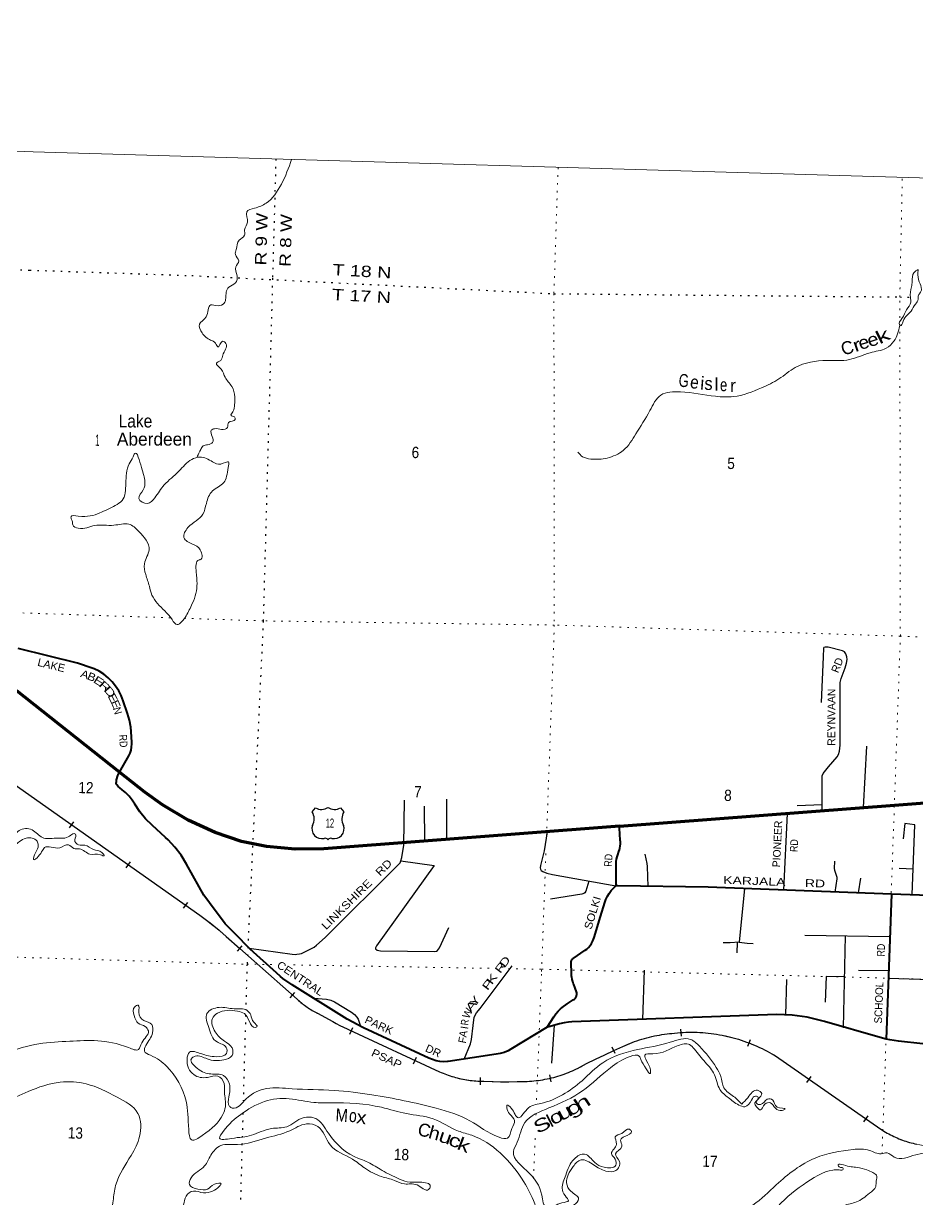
# Model space of a CAD drawing. Header units: feet. Extents: x -757852 to -501257, y -360805 to -170898.
# Drawn here: x -689330 to -675518, y -189060 to -170898 of the extents above; entities that cross this region are included whole.
import ezdxf
from ezdxf.enums import TextEntityAlignment as Align

# ---------------------------------------------------------------- set-up
doc = ezdxf.new("R2010")
doc.units = ezdxf.units.FT
doc.header["$LTSCALE"] = 80
doc.linetypes.add('DOTTED', pattern=[1.5, 0.3, -1.2])
for name, color, linetype, lineweight in [('16', 7, 'Continuous', 25), ('20', 7, 'Continuous', 70), ('26', 7, 'Continuous', 40), ('27', 7, 'Continuous', 13), ('29', 7, 'Continuous', 25), ('34', 7, 'Continuous', 13), ('39', 7, 'Continuous', 13), ('4', 7, 'Continuous', 13), ('41', 7, 'Continuous', 13), ('6', 7, 'DOTTED', 25), ('7', 7, 'DOTTED', 13)]:
    doc.layers.add(name, color=color, linetype=linetype, lineweight=lineweight)
doc.layers.add('30', color=7, linetype='Continuous')

msp = doc.modelspace()

# ---------------------------------------------------------------- linework, layer by layer
at = {"layer": '16'}
for p, q in [((-684863.47, -183081.22), (-684812.16, -183022.46)), ((-684620.4, -183016.49), (-684620.68, -183016.69)), ((-684428.31, -183022.37), (-684376.92, -183081.22))]:
    msp.add_line(p, q, dxfattribs=at)
for centre, radius, start, end in [((-684721.08, -182864.8), 182.07, 239.97227, 303.45418), ((-684519.3, -182865.3), 181.52, 236.33975, 300.08743), ((-684519.31, -182864.8), 182.07, 236.54582, 236.59441), ((-685056.45, -183191.85), 222.05, 332.97043, 29.75871), ((-684183.95, -183191.85), 222.05, 150.24129, 207.02957), ((-684717.26, -183346.75), 151.42, 159.09177, 283.81923), ((-684523.14, -183346.75), 151.42, 256.18077, 20.90823)]:
    msp.add_arc(centre, radius, start, end, dxfattribs=at)
for centre, major_axis, start_param, end_param in [((-684661.92, -183545.57), (-19.56, 51.67), 4.95877769, 6.28318531), ((-684578.47, -183545.57), (19.56, 51.67), 0, 1.32637542)]:
    msp.add_ellipse(centre, major_axis=major_axis, ratio=0.929097, start_param=start_param, end_param=end_param, dxfattribs=at)
at = {"layer": '20'}
for p, q in [((-687844.87, -182468.97), (-689431.1, -181214.53)), ((-680113.28, -183306.59), (-674533.82, -182881.11))]:
    msp.add_line(p, q, dxfattribs=at)
msp.add_lwpolyline([(-680113.28, -183306.59), (-684684.6, -183655.19), (-685129.98, -183659.71), (-685573.38, -183617.66), (-685907.66, -183553.4), (-685932.73, -183548.58), (-685957.66, -183540.17), (-686367.41, -183401.95), (-686784.46, -183210.67), (-687179.22, -182976.84), (-687451.37, -182780.31), (-687844.87, -182468.97)], dxfattribs=at)
at = {"layer": '26'}
msp.add_line((-675903.28, -184355.61), (-675988.12, -186595.65), dxfattribs=at)
for points in [[(-687844.87, -182468.97), (-687699.22, -182218.76), (-687680.74, -182174.65), (-687666.96, -182128.85), (-687658.05, -182081.87), (-687654.1, -182034.21), (-687653.95, -182012.99), (-687664.19, -181842.18), (-687670.91, -181774.77), (-687690.68, -181668.86), (-687721.42, -181565.59), (-687786.78, -181367.92), (-687818.26, -181287.46), (-687857.99, -181210.74), (-687905.51, -181138.59), (-687960.31, -181071.81), (-688021.8, -181011.12), (-688089.29, -180957.18), (-688162.05, -180910.6), (-688235.9, -180873.37), (-688267.81, -180860.29), (-688494, -180783.04), (-689411.2, -180557.32)], [(-681229, -186413.05), (-681790.85, -186753.59), (-681835.76, -186777.08), (-681895.29, -186801.42), (-681957.04, -186819.42), (-682020.33, -186830.86), (-682762, -186944.05), (-682766.23, -186944.32), (-682772.72, -186944.82), (-682831.82, -186945.96), (-682890.72, -186940.92), (-682948.76, -186929.74), (-683005.32, -186912.56), (-683059.78, -186889.57), (-684069.31, -186420.56), (-684079.74, -186415.67), (-684321.52, -186285.89), (-685175.17, -185760.08), (-685317.22, -185659.22), (-685355.25, -185628.18), (-685419, -185573.05), (-685824, -185206.05), (-686062, -184965.05), (-686212.92, -184814.51), (-686453.54, -184488.71), (-686539.56, -184369.01), (-686613.05, -184240.26), (-686810.06, -183890.52), (-686891.57, -183755.25), (-686986.78, -183629.24), (-687094.63, -183513.87), (-687132.82, -183478.34), (-687341.5, -183288.4), (-687441.9, -183190.21), (-687531.48, -183082.07), (-687609.27, -182965.15), (-687609.44, -182964.87), (-687649.96, -182900.6), (-687696.97, -182840.93), (-687749.97, -182786.5), (-687752.19, -182784.55), (-687777.08, -182762.65), (-687802.19, -182742.8), (-687841.86, -182711.43), (-687866.83, -182691.69), (-687887.99, -182666.67), (-687890.19, -182662.26), (-687892.84, -182655.15), (-687894.73, -182647.79), (-687895.84, -182640.29), (-687895.85, -182640.07), (-687893.79, -182614.96), (-687889.46, -182590.07), (-687886.86, -182575.15), (-687875.77, -182536.18), (-687860.67, -182498.58), (-687852.8, -182482.58), (-687844.87, -182468.97)], [(-680166, -184229.05), (-680165.61, -184202.05), (-680161.05, -183884.05), (-680160.68, -183848.84), (-680156.64, -183813.86), (-680148.96, -183779.49), (-680139.22, -183749.96), (-680120.23, -183694.14), (-680111.77, -183669.29), (-680104.84, -183644.14), (-680104.38, -183642.46), (-680099.06, -183611.54), (-680097.01, -183580.23), (-680097.26, -183573.88), (-680098.26, -183548.44), (-680099.78, -183523.88), (-680111.45, -183336.05), (-680113.28, -183306.59)], [(-681229, -186413.05), (-681127.55, -186250.46), (-681097.01, -186206.05), (-681061.99, -186165.08), (-681022.89, -186128), (-680997.48, -186107.67), (-680923, -186053.05), (-680827.3, -185991.23), (-680817.97, -185985.59), (-680809.29, -185979), (-680801.34, -185971.55), (-680794.21, -185963.3), (-680787.99, -185954.36), (-680782.73, -185944.81), (-680778.5, -185934.77), (-680775.34, -185924.34), (-680773.3, -185913.63), (-680772.38, -185902.77), (-680772.6, -185891.88), (-680773.96, -185881.06), (-680774.14, -185880.07), (-680801.69, -185791.14), (-680817.05, -185753.84), (-680827.19, -185729.19), (-680835.95, -185703.84), (-680844.54, -185672.85), (-680850.84, -185635.2), (-680851.64, -185622.1), (-680853.22, -185596.19), (-680854.15, -185572.1), (-680860.02, -185421.05), (-680860.24, -185412.5), (-680859.57, -185403.98), (-680858.01, -185395.58), (-680855.58, -185387.39), (-680852.31, -185379.49), (-680848.23, -185371.98), (-680843.38, -185364.94), (-680837.83, -185358.44), (-680831.63, -185352.56), (-680830.73, -185351.81), (-680641.06, -185221.2), (-680616.1, -185204.01), (-680591.06, -185180.08), (-680589.7, -185178.78), (-680566.11, -185150.98), (-680545.56, -185120.85), (-680528.27, -185088.75), (-680522.95, -185075.76), (-680512.94, -185050.66), (-680505.39, -185025.76), (-680407, -184701.05), (-680338.47, -184486.22), (-680321.34, -184436.34), (-680299.1, -184388.53), (-680271.97, -184343.3), (-680240.27, -184301.15), (-680204.34, -184262.56), (-680189, -184249.15), (-680166, -184229.05)], [(-675903.28, -184355.61), (-678739, -184250.05), (-680139, -184227.45), (-680166, -184229.05)], [(-674578.7, -184404.91), (-674600, -184404.12), (-675903.28, -184355.61)], [(-675988.12, -186595.65), (-676081.01, -186574.08), (-676942.7, -186324.35), (-676980.03, -186312.73), (-677208.3, -186256.74), (-677441.17, -186224.92), (-677676.09, -186217.62), (-680848.95, -186330.56), (-680898.8, -186332.93), (-680969.16, -186342.6), (-681038.13, -186359.58), (-681204, -186406.05), (-681229, -186413.05)], [(-674667.32, -186751.9), (-675796.38, -186626.45), (-675931.08, -186608.89), (-675988.12, -186595.65)]]:
    msp.add_lwpolyline(points, dxfattribs=at)
at = {"layer": '29'}
for p, q in [((-676291.36, -182070.03), (-676341.27, -183018.94)), ((-682786.23, -182888.85), (-682786.69, -183510.46)), ((-683132.89, -182993.8), (-683129.5, -183536.6)), ((-677362.44, -182984.08), (-676975.28, -182969.51)), ((-677519.38, -183108.78), (-677574.52, -184293.4)), ((-675571.77, -183967.53), (-675787.29, -183958.64)), ((-676384.3, -184107.61), (-676421.75, -184336.31)), ((-678176.97, -184270.97), (-678262.96, -185099.89)), ((-677243.52, -184988.41), (-675928.08, -185010.38)), ((-676621.67, -184998.8), (-676652.75, -186423.67)), ((-678293.13, -185101.61), (-678298.33, -185264.8)), ((-679732.27, -185531.08), (-679756.46, -186291.67)), ((-676417.55, -185530.94), (-675950.79, -185535.13)), ((-677526.39, -185675.57), (-677545.84, -186221.67)), ((-681122.32, -186383.17), (-681163.36, -186969.77))]:
    msp.add_line(p, q, dxfattribs=at)
for points in [[(-676974.96, -183067.27), (-676976.7, -182534.27), (-676977.25, -182524.76), (-676963.19, -182491.95), (-676877.6, -182385.4), (-676746.22, -182231.55), (-676724.22, -182198.96), (-676710.16, -182147.4), (-676700.45, -182054.97), (-676699.62, -181082.12), (-676685.69, -181023.16), (-676620.18, -180857.21), (-676601.22, -180786.79), (-676591.85, -180730.54), (-676596.72, -180687.91), (-676612.93, -180639.12), (-676634.02, -180611), (-676664.06, -180595.74), (-676885.03, -180536.66), (-676929.21, -180535.99), (-676950.3, -180545.37), (-676957.87, -180554.34), (-676964.14, -180688.18), (-676990.66, -181395.52)], [(-685841.99, -185189.75), (-685173.35, -185285.26), (-685123.48, -185286.42), (-685100.05, -185285.25), (-685062.57, -185279.39), (-685031.29, -185271.23), (-684989.12, -185252.48), (-684908.06, -185213.71), (-684835.32, -185172.75), (-684797.01, -185144.66), (-684663.22, -185027.48), (-683522.9, -183893.59), (-683506.12, -183871.95), (-683492.07, -183839.13), (-683479.36, -183786.95), (-683447.24, -183597.93), (-683435.2, -182904.13)], [(-681230.3, -183391.77), (-681277.75, -183687.23), (-681331.13, -183913.59), (-681336.67, -183949.29), (-681334.33, -183970.39), (-681322.61, -183989.14), (-681295.88, -184004.74), (-681235.93, -184031.33), (-681146.8, -184051.51), (-680166, -184229.05)], [(-675587.45, -184367.36), (-675544.98, -183284.2), (-675700.98, -183265.21), (-675724.59, -183502.52)], [(-679668.18, -184235.05), (-679676.79, -183927.03), (-679681.75, -183880.25), (-679715.34, -183737.14)], [(-683492, -183838.86), (-682979.43, -183912.95), (-683870.15, -185152.84), (-683887.99, -185186.85), (-683883.78, -185202.42), (-683859.88, -185222), (-683806.38, -185230.9), (-682973.52, -185241.5), (-682943.84, -185236.07), (-682925.1, -185224.35), (-682895.4, -185183.98), (-682752.98, -184872.44)], [(-676787.52, -183844.67), (-676789.96, -183959.14), (-676785.89, -183982.76), (-676751.21, -184091.89), (-676750.14, -184117.36), (-676779.35, -184323)], [(-680587.88, -184153.39), (-680631.48, -184307.9), (-680645.81, -184333.59), (-680664.28, -184345.41), (-680694.65, -184354.03), (-681181.07, -184434.52)], [(-678262.96, -185099.89), (-678397.72, -185107.59), (-678508.23, -185110.06)], [(-678262.96, -185099.89), (-678138.99, -185115.85), (-678046.67, -185116.8)], [(-682515.13, -186906.37), (-682418.6, -186667.6), (-682399.13, -186603.72), (-682377.54, -186386.84), (-682359.37, -186257.38), (-682324.16, -186191.2), (-682266.73, -186122.31), (-681774.03, -185465.86)], [(-676635.57, -185636), (-676916.36, -185628.08), (-676931.23, -186026.67)], [(-675958.14, -185653.85), (-673193.93, -185743.94), (-673262.81, -186141.85), (-673396.18, -186893.14)], [(-684841.21, -185965.79), (-684645.88, -185977.91), (-684574.54, -185994.66), (-684521.72, -186020.09), (-684256.98, -186181.82), (-684212.17, -186216.29), (-684172.64, -186259.17), (-684156.24, -186289.64), (-684117.53, -186398.16)]]:
    msp.add_lwpolyline(points, dxfattribs=at)
at = {"layer": '34'}
for p, q in [((-689473, -182658.05), (-686602.16, -184684.03)), ((-684780.95, -186198.44), (-684547.38, -186325.39)), ((-684293.89, -186453.8), (-682895.58, -187101.15)), ((-677701, -186858.05), (-676070.59, -187990.26))]:
    msp.add_line(p, q, dxfattribs=at)
at = {"layer": '34', "lineweight": 25}
for p, q in [((-688617.33, -183330.58), (-688553.55, -183240.21)), ((-687739.79, -183946.67), (-687676.01, -183856.3)), ((-686854.17, -184574.86), (-686790.39, -184484.49)), ((-686020.88, -185237.74), (-685947.28, -185155.17)), ((-685207.97, -185957.98), (-685134.82, -185875.01)), ((-684281.19, -186518.64), (-684234.72, -186418.26)), ((-679153.95, -186552.02), (-679161.01, -186441.64)), ((-678125.85, -186707.4), (-678084.71, -186604.73)), ((-683296.96, -186977.16), (-683250.49, -186876.79)), ((-680176.66, -186820.79), (-680223.7, -186720.68)), ((-682262.27, -187301.62), (-682259.03, -187191.06)), ((-681166.18, -187255.51), (-681191.59, -187147.86)), ((-677212.75, -187265.42), (-677149.66, -187174.57)), ((-676330.57, -187874.85), (-676267.48, -187784))]:
    msp.add_line(p, q, dxfattribs=at)
for points in [[(-689474.72, -182655.49), (-686601.52, -184683.13), (-686540, -184727.21), (-686479.82, -184772.47), (-686420.4, -184818.78), (-686361.12, -184866.04), (-686303.2, -184914.46), (-686246.37, -184963.69), (-686194.43, -185009.92), (-685984.27, -185197.23), (-685097.73, -185978.9), (-685093.05, -185983.25), (-685075.35, -185999.04), (-685057.41, -186014.64), (-685039.29, -186029.89), (-685020.75, -186044.89), (-685001.95, -186059.4), (-684983.05, -186073.66), (-684963.71, -186087.67), (-684944.31, -186101.27), (-684924.62, -186114.56), (-684904.55, -186127.42), (-684884.48, -186139.98), (-684864.11, -186152.23), (-684843.38, -186164.05), (-684822.64, -186175.57), (-684801.73, -186186.72), (-684780.44, -186197.47), (-684546.85, -186324.42), (-684491.7, -186354.74), (-684436.18, -186383.63), (-684380.12, -186411.57), (-684323.41, -186439.05), (-684293.43, -186452.8), (-682895.13, -187100.15), (-682868.4, -187112.02), (-682841.55, -187123.21), (-682814.48, -187133.96), (-682787.13, -187144.46), (-682759.65, -187154.28), (-682732.12, -187163.58), (-682704.3, -187172.64), (-682676.36, -187181.02), (-682648.37, -187188.88), (-682620.02, -187196.35), (-682591.77, -187203.23), (-682563.36, -187209.8), (-682534.71, -187215.76), (-682506.14, -187221.13), (-682477.36, -187226.03), (-682448.6, -187230.57), (-682419.57, -187234.5), (-682390.7, -187237.98), (-682361.56, -187240.85), (-682332.59, -187243.28), (-682303.41, -187245.26), (-682274.33, -187246.64), (-682245.18, -187247.5), (-682216.06, -187247.98), (-682208.03, -187247.94), (-682079.11, -187253.01), (-681950.82, -187255.09), (-681822.43, -187254.97), (-681693.24, -187253.41), (-681641.04, -187251.64), (-681606.46, -187251.66), (-681572.11, -187250.89), (-681537.75, -187249.52), (-681503.19, -187247.77), (-681468.83, -187245.22), (-681434.65, -187242.08), (-681400.28, -187238.55), (-681366.1, -187234.22), (-681332.12, -187229.3), (-681297.93, -187223.79), (-681264.12, -187217.68), (-681230.33, -187211.18), (-681196.52, -187203.9), (-681163.11, -187196.01), (-681129.7, -187187.54), (-681096.47, -187178.66), (-681063.24, -187169), (-681030.41, -187158.94), (-680997.57, -187148.09), (-680965.12, -187136.84), (-680932.67, -187125), (-680900.62, -187112.57), (-680868.74, -187099.54), (-680837.07, -187086.12), (-680805.6, -187071.91), (-680774.31, -187057.3), (-680759.5, -187050.07), (-680620.67, -186975.91), (-680480.89, -186905.33), (-680339.82, -186837.13), (-680197.11, -186770.07), (-680062.65, -186710.69), (-680026.35, -186694.12), (-679989.84, -186678.48), (-679953.07, -186663.46), (-679915.89, -186648.75)], [(-679915.89, -186648.75), (-679878.53, -186634.97), (-679841.1, -186621.91), (-679803.26, -186609.16), (-679765.25, -186597.34), (-679727.16, -186586.23), (-679688.57, -186575.66), (-679650.1, -186565.89), (-679611.46, -186556.54), (-679572.41, -186548), (-679533.5, -186540.3), (-679494.31, -186533.21), (-679455.13, -186526.62), (-679415.56, -186520.87), (-679376.22, -186515.72), (-679336.49, -186511.4), (-679302.28, -186508.14), (-679259, -186503.13), (-679215.84, -186499.13), (-679172.59, -186495.88), (-679129.03, -186493.1), (-679085.59, -186491.33), (-679042.32, -186490.34), (-678998.74, -186489.81), (-678955.28, -186490.3), (-678911.98, -186491.56), (-678868.34, -186493.53), (-678825.11, -186496.3), (-678781.82, -186499.57), (-678738.4, -186503.83), (-678695.39, -186508.89), (-678652.3, -186514.68), (-678609.39, -186521.01), (-678566.36, -186528.33), (-678523.76, -186536.19), (-678481.04, -186545.04), (-678438.76, -186554.46), (-678396.38, -186564.61), (-678354.41, -186575.57), (-678312.61, -186587.29), (-678270.99, -186599.54), (-678229.49, -186612.8), (-678188.17, -186626.6), (-678147.27, -186641.2), (-678106.55, -186656.31), (-678066.2, -186672.48), (-678026.05, -186689.18), (-677986.32, -186706.42), (-677946.75, -186724.44), (-677907.59, -186743.26), (-677868.59, -186762.85), (-677830.05, -186782.75), (-677791.88, -186803.7), (-677754.15, -186825.21), (-677716.6, -186847.23), (-677700.4, -186857.13), (-676069.98, -187989.35), (-676045.74, -188004.97), (-676021.27, -188019.96), (-675996.54, -188034.54), (-675971.47, -188048.92), (-675946.2, -188062.67), (-675920.79, -188075.91), (-675895.05, -188088.97), (-675869.1, -188101.38), (-675843.02, -188113.3), (-675816.53, -188124.88), (-675790.03, -188135.87), (-675763.37, -188146.59), (-675736.34, -188156.76), (-675709.32, -188166.32), (-675682.03, -188175.47), (-675654.68, -188184.27), (-675626.99, -188192.5), (-675599.39, -188200.29), (-675571.43, -188207.51), (-675543.57, -188214.29), (-675515.44, -188220.64)]]:
    msp.add_lwpolyline(points, dxfattribs=at)
at = {"layer": '34'}
msp.add_lwpolyline([(-686195.16, -185010.74), (-685985, -185198.05), (-685098.47, -185979.72)], dxfattribs=at)
for centre, radius, start, end in [((-689100.54, -188213.25), 4324.04, 47.78516, 54.70492), ((-684174.45, -184978.14), 1362.71, 227.30661, 243.57228), ((-682796.59, -183183.62), 3596.66, 240.87072, 245.39863), ((-679104.13, -188780.49), 2279.88, 94.98301, 114.84909), ((-679001.88, -188980.11), 2489.07, 58.49071, 96.92906), ((-676475.93, -194960.32), 8994.52, 113.49802, 118.43664), ((-681628.62, -185277.54), 1975.24, 269.64017, 296.12035), ((-682207.94, -185576.45), 1672.59, 245.72464, 269.99629), ((-681876.47, -179884.56), 7371.94, 267.42203, 271.83025), ((-675168.87, -186608.98), 1649.55, 236.86285, 264.91772)]:
    msp.add_arc(centre, radius, start, end, dxfattribs=at)
at = {"layer": '39'}
for points in [[(-685182.33, -173000.44), (-685341.5, -173381.7), (-685575.91, -173674.31), (-685759.42, -173753.09), (-685875.86, -173809.82), (-685864.72, -173969.24), (-685910.61, -174086.59), (-685911.23, -174171.14), (-685994.12, -174249.06), (-686040.83, -174392.56), (-686053.19, -174466.67), (-685999.98, -174567.01), (-686045.12, -174660.22), (-686025.19, -174795.76), (-686052.81, -174907.65), (-686153.42, -174972.93), (-686194.1, -175052.19), (-686225.54, -175222.34), (-686321.26, -175259.59), (-686433.55, -175247.99), (-686505.63, -175430.96), (-686609.81, -175546.47), (-686567.71, -175680.69), (-686436.36, -175791.56), (-686359.42, -175840.3), (-686323.05, -175899.84), (-686249.83, -175809.53), (-686198.64, -175845.37), (-686248.48, -176025.02), (-686279.12, -176104.59), (-686346.88, -176148.76), (-686273.32, -176241.7), (-686212.82, -176366.43), (-686108.54, -176506.64), (-686063.36, -176671.17), (-686064.97, -176787.9), (-686092.59, -176899.79), (-686120.47, -176955.29), (-686064.88, -176979.19), (-686056.02, -177017.73), (-686158.01, -177062.83), (-686176.53, -177140.77), (-686266.02, -177172.18), (-686374.3, -177160.7), (-686425.36, -177185.27), (-686410.27, -177282.39), (-686405.05, -177373.17), (-686482.61, -177408.98), (-686549.55, -177427), (-686589.49, -177482.12), (-686643.06, -177592.72)], [(-675490.55, -174699.49), (-675558.49, -174749.7), (-675584.92, -174887.8), (-675595.52, -174970.02), (-675612.7, -175134.59), (-675604.9, -175207.32), (-675670.83, -175322.02), (-675743.48, -175458.66), (-675780.71, -175556.15), (-675767.02, -175568.67), (-675724.7, -175501.54), (-675601.05, -175342.35), (-675533.3, -175233.74), (-675490.79, -175160.59), (-675488.79, -175096.22), (-675455.26, -175052.98), (-675441.83, -175009.1), (-675474.38, -174891.29), (-675495.94, -174743.62), (-675490.55, -174699.49)], [(-675776.12, -175567.84), (-675867.03, -175809.14), (-675987.04, -175916.1), (-676236.68, -175986.75), (-676555.85, -176093.45), (-676904.3, -176106.61), (-677394.54, -176215.97), (-677645.43, -176391.28), (-677915.29, -176529.75), (-678350.01, -176665.03), (-678625.48, -176660.36), (-679170.52, -176590.8), (-679471.86, -176641.69), (-679642.28, -176881.96), (-679858.66, -177241.59), (-680051.62, -177495.24), (-680302.77, -177614.16), (-680556.75, -177630.31), (-680682.37, -177594.12), (-680754.61, -177523.38)], [(-688586, -178566.05), (-688595, -178519.05), (-688482, -178512.05), (-688151, -178463.05), (-687910, -178349.05), (-687806, -178272.05), (-687748, -178010.05), (-687695, -177704.05), (-687636, -177595.05), (-687610, -177545.05), (-687506, -177763.05), (-687452, -177980.05), (-687477, -178106.05), (-687545, -178239.05), (-687413, -178315.05), (-687300, -178230.05), (-687153, -178029.05), (-686926, -177818.05), (-686728, -177635.05), (-686602, -177600.05), (-686405, -177672.05), (-686280, -177708.05), (-686158, -177675.05), (-686164, -177761.05), (-686233, -177995.05), (-686406, -178123.05), (-686502, -178315.05), (-686555, -178483.05), (-686786, -178690.05), (-686849, -178845.05), (-686715, -178945.05), (-686595, -179035.05), (-686597, -179184.05), (-686613, -179188.05), (-686658, -179376.05), (-686662, -179706.05), (-686719, -179865.05), (-686816, -180053.05), (-686885, -180148.05), (-686953, -180190.05), (-687031, -180112.05), (-687257, -179862.05), (-687344, -179732.05), (-687383, -179596.05), (-687440, -179414.05), (-687459, -179248.05), (-687387, -179033.05), (-687546, -178748.05), (-687701, -178637.05), (-687933, -178653.05), (-688229, -178658.05), (-688483, -178701.05), (-688568, -178649.05), (-688575, -178584.05), (-688586, -178566.05)], [(-689502.64, -183528.32), (-689398, -183371.05), (-689196, -183363.05), (-689037, -183480.05), (-688830, -183492.05), (-688616, -183458.05), (-688547, -183420.05), (-688526, -183427.05), (-688537, -183516.05), (-688479, -183594.05), (-688381, -183599.05), (-688246, -183665.05), (-688116, -183714.05), (-688082, -183764.05), (-688137, -183749.05), (-688304, -183738.05), (-688465, -183657.05), (-688549, -183649.05), (-688636, -183592.05), (-688768, -183638.05), (-689007, -183636.05), (-689049, -183703.05), (-689173, -183822.05), (-689146, -183716.05), (-689102, -183599.05), (-689121, -183538.05), (-689290, -183491.05), (-689390, -183540.05), (-689505.36, -183639.57)], [(-689601.19, -186808.56), (-689091, -186668.05), (-688615, -186630.05), (-687705, -186728.05), (-687549, -186755.05), (-687502, -186656.05), (-687398, -186469.05), (-687446, -186404.05), (-687555, -186352.05), (-687618, -186230.05), (-687609, -186097.05), (-687556, -186074.05), (-687545, -186181.05), (-687468, -186308.05), (-687347, -186372.05), (-687334, -186499.05), (-687436, -186694.05), (-687459, -186782.05), (-687368, -186845.05), (-687116, -187017.05), (-686815, -187555.05), (-686775, -187995.05), (-686730, -188155.05), (-686565, -188085.05), (-686246, -187760.05), (-686208, -187643.05), (-686220, -187417.05), (-686228, -187284.05), (-686324, -187168.05), (-686483, -187188.05), (-686697, -187146.05), (-686801, -186907.05), (-686762, -186799.05), (-686587, -186821.05), (-686349, -186868.05), (-686191, -186818.05), (-686193, -186727.05), (-686337, -186641.05), (-686465, -186416.05), (-686494, -186203.05), (-686304, -186106.05), (-686073, -186127.05), (-685871, -186153.05), (-685816, -186223.05), (-685767, -186337.05), (-685721, -186407.05), (-685741, -186416.05), (-685837, -186325.05), (-685914, -186202.05), (-686020, -186165.05), (-686328, -186196.05), (-686409, -186280.05), (-686365, -186483.05), (-686222, -186630.05), (-686104, -186730.05), (-686104, -186851.05), (-686230, -186917.05), (-686487, -186902.05), (-686675, -186862.05), (-686734, -186901.05), (-686638, -187051.05), (-686431, -187135.05), (-686237, -187159.05), (-686146, -187292.05), (-686154, -187487.05), (-686144, -187636.05), (-686100, -187662.05), (-685885, -187521.05), (-685569, -187361.05), (-685177, -187364.05), (-684526, -187389.05), (-683941, -187458.05), (-682946, -187666.05), (-682424, -187858.05), (-681973, -188114.05), (-681843, -188128.05), (-681776, -187979.05), (-681734, -187855.05), (-681812, -187754.05), (-681853, -187657.05), (-681852, -187620.05), (-681785, -187663.05), (-681726, -187761.05), (-681691, -187808.05), (-681542, -187680.05), (-681329, -187591.05), (-680691, -187239.05), (-680368, -186961.05), (-679833, -186758.05), (-679327, -186646.05), (-679012, -186601.05), (-678875, -186707.05), (-678614, -187033.05), (-678546, -187172.05), (-678497, -187350.05), (-678346, -187481.05), (-678220, -187600.05)], [(-678220, -187600.05), (-678127, -187502.05), (-677975, -187387.05), (-677912, -187439.05), (-677969, -187524.05), (-677995, -187588.05), (-677929, -187608.05), (-677826, -187524.05), (-677740, -187539.05), (-677675, -187646.05), (-677551, -187677.05), (-677596, -187698.05), (-677701, -187665.05), (-677775, -187584.05), (-677864, -187602.05), (-677931, -187691.05), (-677992, -187642.05), (-678017, -187583.05), (-677966, -187498.05), (-678006, -187477.05), (-678070, -187540.05), (-678171, -187641.05), (-678265, -187615.05), (-678431, -187501.05), (-678558, -187377.05), (-678642, -187147.05), (-678785, -186954.05), (-678954, -186751.05), (-679027, -186681.05), (-679206, -186696.05), (-679598, -186824.05), (-679719, -186846.05), (-679695, -186932.05), (-679633, -187070.05), (-679637, -187130.05), (-679697, -187056.05), (-679781, -186913.05), (-679808, -186860.05), (-679945, -186864.05), (-680251, -187038.05), (-680682, -187394.05), (-681204, -187661.05), (-681576, -187888.05), (-681694, -188191.05), (-681752, -188336.05), (-681502, -188673.05), (-681302, -189067.05), (-681267, -189173.05), (-681221, -189196.05), (-681002, -189126.05), (-680901, -189095.05), (-680953, -189015.05), (-680998, -188903.05), (-680944, -188699.05), (-680810, -188445.05), (-680651, -188375.05), (-680496, -188501.05), (-680351, -188577.05), (-680169, -188546.05), (-680177, -188453.05), (-680237, -188365.05), (-680158, -188218.05), (-680177, -188105.05), (-680077, -188054.05), (-679957, -187991.05), (-679927, -188020.05), (-680036, -188103.05), (-680094, -188156.05), (-680075, -188251.05), (-680174, -188371.05), (-680113, -188487.05), (-680168, -188629.05), (-680323, -188636.05), (-680513, -188542.05), (-680704, -188462.05), (-680829, -188568.05), (-680929, -188820.05), (-680864, -188949.05), (-680745, -189067.05), (-680822, -189161.05), (-681065, -189211.05), (-681214, -189283.05), (-681283, -189301.05), (-681290, -189416.05), (-681402, -189616.05), (-681556, -190026.05), (-681644, -190154.05), (-681816, -190164.05), (-681961, -190308.05), (-681977, -190404.05), (-681967, -190530.05), (-682019, -190592.05), (-682075, -190595.05), (-682054, -190493.05), (-682083, -190448.05), (-682081, -190369.05), (-682034, -190258.05)], [(-689625.18, -187576.2), (-689256, -187406.05), (-688762, -187263.05), (-688360, -187289.05), (-687881, -187492.05), (-687561, -187745.05), (-687534, -188100.05), (-687666, -188396.05), (-687897, -188832.05), (-687940, -189064.05), (-687985, -189323.05), (-688204, -189866.05), (-688300, -190298.05), (-688275, -190540.05), (-688135, -190794.05), (-687964, -191131.05), (-687741, -191568.05), (-687130, -192219.05), (-686645, -192545.05), (-686473, -192647.05), (-686312, -192796.05), (-685842, -193178.05), (-685619, -193237.05), (-685235, -193238.05), (-684890, -193060.05), (-684635, -192812.05), (-684313, -192091.05), (-684157, -191340.05), (-684082, -191014.05), (-684050, -190818.05), (-684013, -190779.05), (-683861, -190900.05), (-683639, -191067.05), (-683445, -191192.05), (-683335, -191350.05), (-683087, -191546.05), (-683084, -191772.05), (-683223, -192015.05), (-683511, -192317.05), (-684298, -192824.05), (-684715, -193132.05), (-684838, -193436.05), (-684727, -193771.05), (-684445, -193991.05), (-683926, -194183.05), (-683689, -194417.05), (-683608, -194522.05), (-683377, -194601.05), (-682963, -194697.05), (-682425, -194803.05), (-681977, -194865.05), (-681832, -194806.05), (-681803, -194542.05), (-681929, -194319.05), (-682425, -193292.05), (-682535, -192987.05), (-682543, -192775.05), (-682390, -192689.05), (-682022, -192764.05), (-681658, -192853.05), (-680899, -193104.05), (-680425, -193327.05), (-680358, -193589.05), (-680395, -193757.05), (-680387, -193898.05), (-680345, -193845.05), (-680302, -193669.05), (-680302, -193514.05), (-680312, -193379.05), (-680176, -193471.05), (-679957, -193834.05), (-679849, -194062.05), (-679685, -194391.05), (-679471, -194645.05), (-678928, -194797.05), (-678523, -194833.05), (-678495, -194892.05), (-678727, -194917.05), (-678925, -194972.05), (-679005, -195010.05), (-679014, -195129.05), (-679075, -195066.05), (-679186, -195146.05), (-679269, -195174.05), (-679368, -195205.05), (-679249, -195259.05), (-679187, -195265.05), (-679150, -195167.05), (-679119, -195136.05), (-679044, -195196.05), (-678957, -195166.05), (-678907, -195045.05), (-678672, -194977.05), (-678424, -194946.05), (-678373, -194841.05), (-678307, -194795.05), (-678023, -194783.05)], [(-683887, -190082.05), (-683834, -190067.05), (-683946, -189986.05), (-684067, -189926.05), (-683955, -189931.05), (-683736, -190024.05), (-683412, -190160.05), (-683058, -190420.05), (-682857, -190729.05), (-682777, -190881.05), (-682796, -190922.05), (-682884, -190831.05), (-682924, -190736.05), (-682989, -190635.05), (-683053, -190676.05), (-682975, -190839.05), (-682735, -191254.05), (-682498, -191466.05), (-681975, -191526.05), (-681845, -191473.05), (-681582, -191138.05), (-680959, -190313.05), (-680570, -189976.05), (-679941, -189638.05), (-679389, -189380.05), (-678865, -189298.05), (-678557, -189269.05), (-678395, -189285.05), (-678051, -189162.05), (-677686, -188849.05), (-677084, -188435.05), (-676497, -188303.05), (-676244, -188317.05), (-676066, -188370.05), (-675973, -188356.05), (-675861, -188422.05), (-675530, -188385.05), (-674837, -188417.05), (-674232, -188433.05), (-673630, -188170.05), (-673460, -188145.05), (-673358, -188168.05), (-672983, -188195.05), (-672705, -188317.05), (-672468, -188346.05), (-672461, -188387.05), (-672390, -188425.05), (-672220, -188317.05), (-671641, -187877.05), (-671505, -187551.05), (-671402.04, -187263.32)], [(-682034, -190258.05), (-681999, -190122.05), (-681807, -190069.05), (-681625, -189962.05), (-681530, -189675.05), (-681464, -189453.05), (-681495, -189416.05), (-681581, -189464.05), (-681728, -189488.05), (-681674, -189409.05), (-681507, -189347.05), (-681399, -189298.05), (-681423, -189142.05), (-681590, -188803.05), (-681958, -188354.05), (-682398, -188082.05), (-682604, -188018.05), (-682994, -187829.05), (-683408, -187747.05), (-683792, -187651.05), (-684580, -187579.05), (-684837, -187575.05), (-685220, -187518.05), (-685603, -187561.05), (-685970, -187760.05), (-686243, -188024.05), (-686297, -188127.05), (-686116, -188132.05), (-685805, -188083.05), (-685494, -187979.05), (-685258, -187950.05), (-685003, -187812.05), (-684808, -187826.05), (-684615, -188050.05), (-684148, -188442.05), (-684030, -188486.05), (-683813, -188609.05), (-683555, -188743.05), (-683394, -188804.05), (-683199, -188808.05), (-683038, -188873.05), (-683065, -188920.05), (-683242, -188851.05), (-683437, -188835.05), (-683592, -188780.05), (-683792, -188722.05), (-684057, -188586.05), (-684243, -188452.05), (-684588, -188232.05), (-684779, -187945.05), (-684955, -187908.05), (-685212, -188013.05), (-685585, -188127.05), (-686022, -188226.05), (-686276, -188242.05), (-686433, -188391.05), (-686528, -188555.05), (-686738, -188742.05), (-686763, -188846.05), (-686635, -188914.05), (-686482, -188915.05), (-686377, -188839.05), (-686274, -188832.05), (-686299, -188868.05), (-686406, -188945.05), (-686546, -188973.05), (-686702, -188945.05), (-686815, -189024.05), (-686857, -189158.05), (-687091, -189401.05), (-687281, -189594.05), (-687301, -189650.05), (-687202, -189695.05), (-687033, -189696.05), (-686892, -189688.05), (-686929, -189735.05), (-687119, -189756.05), (-687295, -189723.05), (-687402, -189760.05), (-687597, -190088.05), (-687571, -190395.05), (-687499, -190627.05), (-687199, -191084.05), (-686786, -191633.05), (-686494, -191857.05), (-685957, -192468.05), (-685647, -192759.05), (-685295, -192588.05), (-685208, -192315.05), (-685282, -191946.05), (-685382, -191643.05), (-685348, -191193.05), (-685130, -190240.05), (-684850, -190077.05), (-684352, -189918.05), (-684064, -190037.05), (-683887, -190082.05)], [(-677779, -189337.05), (-677708, -189239.05), (-677270, -188847.05), (-676813, -188620.05), (-676715, -188619.05), (-676650, -188607.05), (-676657, -188584.05), (-676704, -188577.05), (-676729, -188536.05), (-676646, -188542.05), (-676436, -188581.05), (-676284, -188619.05), (-676193, -188660.05), (-676138, -188700.05), (-676141, -188794.05), (-676149, -188873.05), (-676246, -188979.05), (-676445, -189114.05), (-676648, -189174.05), (-676766, -189235.05), (-676937, -189239.05), (-677172, -189290.05), (-677348, -189307.05), (-677441, -189353.05), (-677588, -189341.05), (-677737, -189342.05), (-677769, -189336.05), (-677779, -189337.05)], [(-665001, -193008.05), (-665419, -192871.05), (-665613, -192735.05), (-665875, -192548.05), (-666011, -192442.05), (-666224, -192232.05), (-666677, -191563.05), (-666879, -191089.05), (-666984, -190595.05), (-667168, -190334.05), (-667654, -190038.05), (-668014, -189965.05), (-668355, -189945.05), (-668687, -189801.05), (-668856, -189754.05), (-668895, -189779.05), (-668852, -189899.05), (-668835, -190071.05), (-668886, -190172.05), (-668977, -190173.05), (-668969, -190105.05), (-668932, -190029.05), (-668987, -189815.05), (-669057, -189678.05), (-669319, -189543.05), (-670311, -189298.05), (-670802, -189286.05), (-671310, -189265.05), (-672020, -189078.05), (-672686, -188859.05), (-673139, -188687.05), (-673666, -188602.05), (-674274, -188721.05), (-674724, -188891.05), (-675314, -189233.05), (-675431, -189308.05), (-675359, -189378.05), (-675046, -189325.05), (-674701, -189307.05), (-674081, -189339.05), (-673822, -189298.05), (-673570, -189337.05), (-673401, -189471.05), (-673198, -189623.05), (-672968, -189876.05), (-672734, -190208.05), (-672505, -190491.05), (-672484, -190610.05), (-672495, -190648.05), (-672617, -190413.05), (-672920, -190088.05), (-673163, -189792.05), (-673385, -189608.05), (-673548, -189420.05), (-673711, -189359.05), (-673905, -189390.05), (-674096, -189449.05), (-674510, -189379.05), (-675042, -189410.05), (-675392, -189476.05), (-675754, -189542.05), (-676403, -189701.05), (-677093, -189780.05), (-677396, -189823.05), (-678322, -189911.05), (-678686, -189909.05), (-678894, -189967.05), (-679619, -190055.05), (-680094, -190360.05), (-680620, -190832.05), (-680736, -191018.05), (-680788, -191225.05), (-680809, -191390.05), (-680796, -191501.05), (-680733, -191414.05), (-680724, -191324.05), (-680731, -191191.05), (-680708, -191157.05), (-680689, -191265.05), (-680683, -191412.05), (-680727, -191499.05), (-680663, -191422.05), (-680586, -191272.05), (-680547, -191220.05), (-680545, -191325.05), (-680635, -191494.05), (-680735, -191624.05), (-680875, -191730.05), (-680674, -191961.05), (-680219, -192498.05), (-679654, -192929.05), (-679210, -193014.05), (-678898, -192807.05), (-678691, -192155.05), (-678634, -191505.05), (-678512, -190892.05), (-678452, -190675.05)]]:
    msp.add_spline(points, degree=3, dxfattribs=at)
at = {"layer": '4'}
msp.add_lwpolyline([(-751809.62, -170897.83), (-720494.9, -171910.43), (-689178.81, -172879.95), (-657861.41, -173806.4), (-626542.79, -174689.77), (-595222.97, -175530.05), (-563902.02, -176327.26), (-532580.01, -177081.38), (-501256.99, -177792.41), (-505285.46, -360804.74), (-536860.21, -360087.99), (-568433.95, -359327.81), (-600006.62, -358524.19), (-631578.15, -357677.16), (-663148.48, -356786.69), (-694717.56, -355852.8), (-726285.32, -354875.48), (-757851.71, -353854.74)], close=True, dxfattribs=at)
msp.add_lwpolyline([(-751809.62, -170897.83), (-720494.9, -171910.43), (-689178.81, -172879.95), (-657861.41, -173806.4), (-626542.79, -174689.77), (-595222.97, -175530.05), (-563902.02, -176327.26), (-532580.01, -177081.38), (-501256.99, -177792.41), (-505285.46, -360804.74), (-536860.21, -360087.99), (-568433.95, -359327.81), (-600006.62, -358524.19), (-631578.15, -357677.16), (-663148.48, -356786.69), (-694717.56, -355852.8), (-726285.32, -354875.48), (-757851.71, -353854.74)], close=True, dxfattribs=at)
at = {"layer": '6'}
for p, q in [((-695974.82, -174499.01), (-689234.21, -174710.31)), ((-685478.05, -174834.83), (-685622, -180132.05)), ((-685894.75, -186222.2), (-685931.59, -187550.73)), ((-685936.73, -187735.67), (-685947.1, -188109.78))]:
    msp.add_line(p, q, dxfattribs=at)
for points in [[(-685426.87, -172993.21), (-685478, -174833.05), (-685478.05, -174834.83)], [(-689234.21, -174710.31), (-686727.76, -174794.13), (-681126, -175074.05), (-675776, -175125.05), (-675612.07, -175128.11)], [(-685622, -180132.05), (-685873, -185438.05), (-685892.69, -186147.74)], [(-685949.92, -188211.07), (-686021, -190774.05), (-686058.54, -192354.93)]]:
    msp.add_lwpolyline(points, dxfattribs=at)
at = {"layer": '7'}
for p, q in [((-685152.05, -185450.38), (-682117.69, -185502.3)), ((-681402.88, -187750.17), (-681403.81, -187774.1)), ((-681417.58, -188128.18), (-681443.06, -188783.53))]:
    msp.add_line(p, q, dxfattribs=at)
for points in [[(-681061.84, -173124.2), (-681126, -175074.05), (-681120, -180196.05), (-681239.56, -183438.26)], [(-676051.54, -188370.65), (-675955, -185654.05), (-675768, -180368.05), (-675776, -175125.05), (-675737.97, -173282.83)], [(-687056.25, -180084.82), (-688238.74, -180045.88), (-689394.57, -180007.82)], [(-663157.95, -180759.39), (-665262, -180691.05), (-670472, -180556.05), (-675768, -180368.05), (-681120, -180196.05), (-685622, -180132.05), (-686840.49, -180091.92)], [(-681250.28, -183728.87), (-681318.92, -185590.24), (-681397.89, -187621.71)], [(-689555.59, -185327.16), (-685873, -185438.05), (-685470.57, -185444.94)], [(-681829.54, -185507.23), (-681314, -185516.05), (-675955, -185654.05), (-670748, -185827.05), (-669876.22, -185856.32)]]:
    msp.add_lwpolyline(points, dxfattribs=at)

# ---------------------------------------------------------------- texts
at = {"layer": '16', "width": 0.6}
msp.add_text('12', height=140, dxfattribs=at).set_placement((-684590.51, -183327), align=Align.CENTER)
at = {"layer": '27'}
for s, rotation, width, p in [('LAKE', 346.174, 1.05, (-689122.43, -180824.05)), ('RD', 273.431, 0.85, (-687851.24, -181893.71)), ('RD', 86.178, 0.85, (-680231.36, -183934.22)), ('KARJALA     RD', 357.868, 1.35, (-678509.62, -184195.21)), ('SOLKI', 73.142, 1.1, (-680546.82, -184909.38)), ('RD', 87.974, 0.85, (-676011.61, -185321.17)), ('CENTRAL', 326.369, 1.1, (-685423.97, -185479.96)), ('SCHOOL', 87.831, 0.95, (-676053.7, -186356.84)), ('PARK', 335.081, 1.05, (-684064.23, -186338.82)), ('DR', 335.081, 1.05, (-683127.09, -186780.5))]:
    msp.add_text(s, height=120, rotation=rotation, dxfattribs=dict(at, width=width)).set_placement(p)
for s, rotation, width, p in [('A', 340.503, 1.15, (-688400.87, -181015.39)), ('B', 338.113, 1.15, (-688297.5, -181053.18)), ('E', 327.491, 1.4, (-688197.9, -181113.84)), ('R', 318.403, 1.55, (-688109.69, -181190.79)), ('D', 310.56, 1.55, (-688038.86, -181269.68)), ('E', 297.459, 1.3, (-688001.2, -181351.7)), ('E', 293.459, 1.2, (-687956.27, -181445.47)), ('N', 286.849, 0.95, (-687933.03, -181538.61))]:
    msp.add_text(s, height=120, rotation=rotation, dxfattribs=dict(at, width=width)).set_placement(p, align=Align.CENTER)
at = {"layer": '30'}
for s, rotation, p in [('RD', 68.458, (-676730.43, -180945.85)), ('REYNVAAN', 89.951, (-676775, -182062.43)), ('PIONEER ', 87.335, (-677628.27, -183942.75))]:
    msp.add_text(s, height=120, rotation=rotation, dxfattribs=at).set_placement(p)
for s, rotation, width, p in [('RD', 87.335, 0.85, (-677357, -183706.5)), ('LINKSHIRE   RD', 44.838, 1.2, (-684649.04, -184914.66))]:
    msp.add_text(s, height=120, rotation=rotation, dxfattribs=dict(at, width=width)).set_placement(p)
for s, rotation, width, p in [('R', 53.11, 1.4, (-681906.42, -185525.64)), ('D', 53.11, 1.4, (-681838.36, -185434.96)), ('K', 53.11, 1.5, (-682037.72, -185700.58)), ('P', 53.11, 1.55, (-682103.8, -185788.62)), ('Y', 56.11, 1.45, (-682298.31, -186041.38)), ('A', 53.184, 1.6, (-682357.93, -186117.03)), ('R', 82.011, 0.8, (-682443.91, -186344.34)), ('A', 79.315, 0.95, (-682471.33, -186525.96)), ('F', 79.049, 0.95, (-682481.57, -186622.7))]:
    msp.add_text(s, height=120, rotation=rotation, dxfattribs=dict(at, width=width)).set_placement(p, align=Align.CENTER)
for s, rotation, p in [('W', 63.986, (-682409.16, -186223.72)), ('I', 81.315, (-682451.68, -186427.09))]:
    msp.add_text(s, height=120, rotation=rotation, dxfattribs=at).set_placement(p, align=Align.CENTER)
at = {"layer": '34', "width": 1.15}
msp.add_text('PSAP', height=120, rotation=335.158, dxfattribs=at).set_placement((-683961.16, -186849.19))
at = {"layer": '41'}
for s, rotation, p in [('C', 16.606, (-676559.64, -176004.84)), ('i', 355.666, (-678838.15, -176555.65)), ('l', 359.764, (-678612.66, -176575.42)), ('r', 359.075, (-678358.19, -176592.37)), ('C', 347.091, (-683152.15, -188100.97))]:
    msp.add_text(s, height=200, rotation=rotation, dxfattribs=at).set_placement(p, align=Align.CENTER)
for s, rotation, width, p in [('r', 19.063, 1.3, (-676409.38, -175960.09)), ('e', 15.407, 1.1, (-676308.8, -175922.08)), ('e', 18.051, 1.15, (-676163.88, -175877.35)), ('k', 26.356, 1.55, (-675996.79, -175815.15)), ('G', 355.336, 0.75, (-679124.67, -176516.61)), ('e', 352.961, 0.9, (-678961.83, -176539.67)), ('s', 358.04, 0.95, (-678737.55, -176562.21)), ('e', 358.767, 0.75, (-678502.69, -176582.11)), ('g', 31.633, 1.65, (-680767.86, -187736.13)), ('h', 33.154, 1.65, (-680635.04, -187663)), ('M', 356.687, 0.85, (-684412.93, -187872.31)), ('o', 355.016, 0.8, (-684242.21, -187878.83)), ('x', 352.873, 1.15, (-684113.27, -187904.62)), ('l', 27.14, 1.15, (-681143.7, -187949.82)), ('o', 26.454, 1.35, (-681052.68, -187886.55)), ('u', 27.446, 1.55, (-680917.18, -187816.47)), ('h', 344.519, 1.15, (-682999.11, -188144.4)), ('S', 26.879, 1.45, (-681265.92, -188007.4)), ('u', 341.476, 1.3, (-682833.37, -188202.18)), ('c', 340.652, 1.35, (-682688.69, -188258.62)), ('k', 338.833, 1.4, (-682554.08, -188325.35))]:
    msp.add_text(s, height=200, rotation=rotation, dxfattribs=dict(at, width=width)).set_placement(p, align=Align.CENTER)
at = {"layer": '41', "width": 0.9}
msp.add_text('Lake', height=200, dxfattribs=at).set_placement((-687859.54, -177142.59))
at = {"layer": '41'}
msp.add_text('Aberdeen', height=200, dxfattribs=at).set_placement((-687885.43, -177422.45))
at = {"layer": '6'}
for s, rotation, width, p in [('R 9 W', 88.408, 1.25, (-685575.88, -174639.51)), ('R 8 W', 88.408, 1.25, (-685197.72, -174660.79)), ('T 18 N', 356.83, 1.3, (-684556.17, -174787.73)), ('T 17 N', 356.83, 1.3, (-684563, -175171.79))]:
    msp.add_text(s, height=175, rotation=rotation, dxfattribs=dict(at, width=width)).set_placement(p)
at = {"layer": '7'}
for s, width, p in [('1', 0.45, (-688222, -177425.05)), ('6', 0.9, (-683329, -177614.05)), ('5', 0.9, (-678447, -177783.05)), ('12', 0.9, (-688483.69, -182793.39)), ('7', 0.9, (-683291.06, -182858.42)), ('8', 0.9, (-678495.34, -182914.08)), ('13', 0.9, (-688647, -188131.05)), ('18', 0.9, (-683603, -188464.05)), ('17', 0.9, (-678832.03, -188569.09))]:
    msp.add_text(s, height=175, rotation=358.359, dxfattribs=dict(at, width=width)).set_placement(p)

doc.saveas('drawing.dxf')
